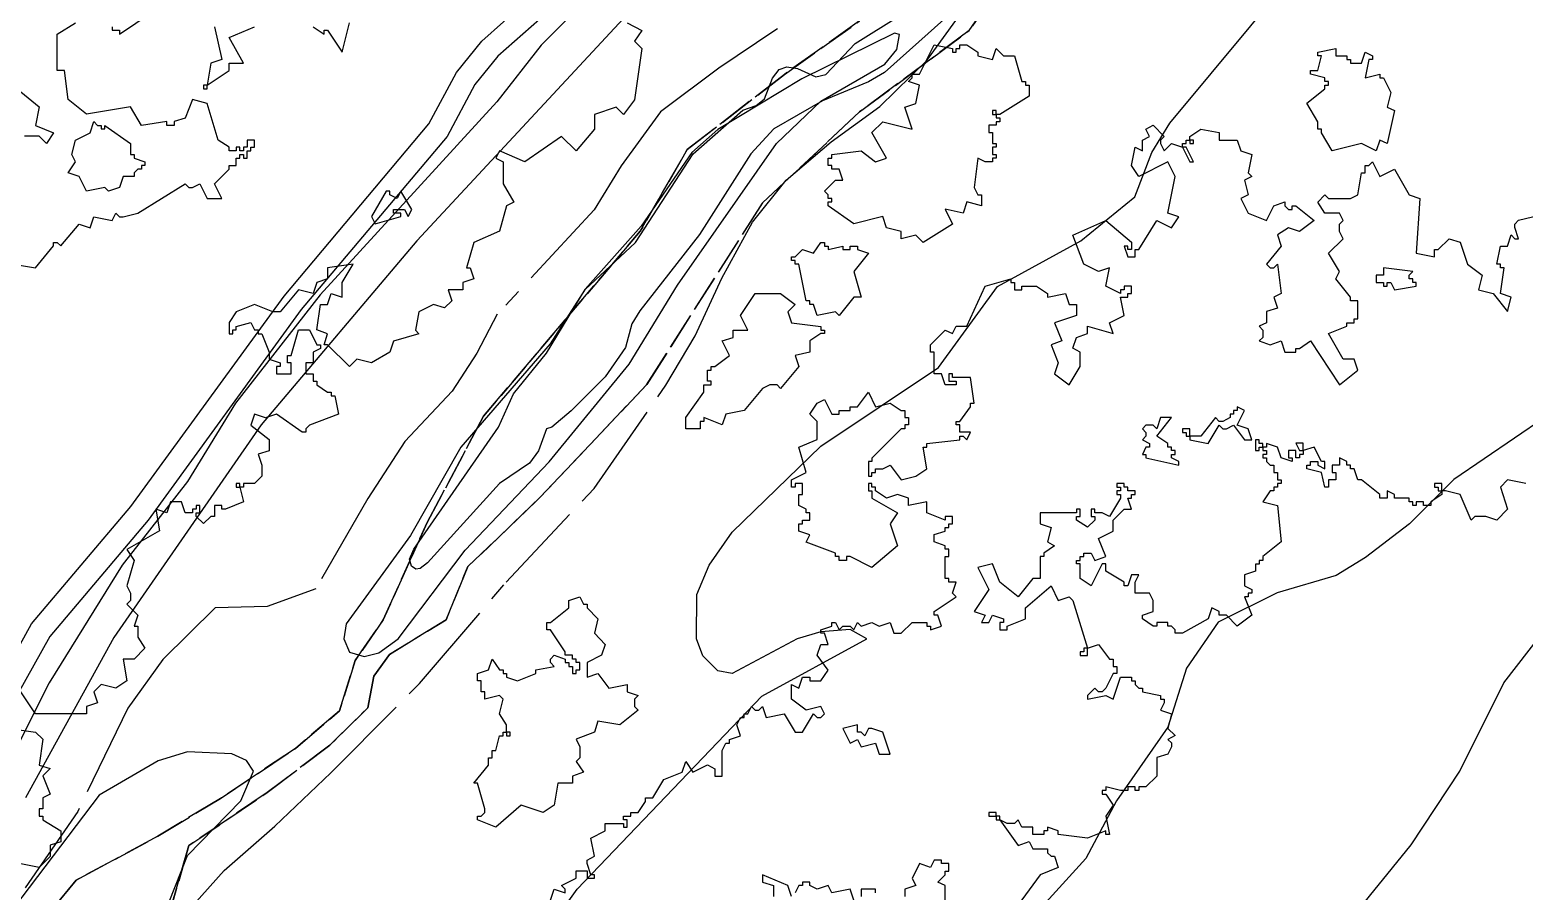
# Model space of a CAD drawing. Header units: metres. Extents: x -400 to 800, y -650 to 500.
# Drawn here: x 329.3 to 431.6, y -492.1 to -433.2 of the extents above; entities that cross this region are included whole.
import ezdxf

# ---------------------------------------------------------------- set-up
doc = ezdxf.new("R2010")
doc.units = ezdxf.units.M
doc.header["$LTSCALE"] = 2
doc.linetypes.add('DASHED', pattern=[1.524, 1.27, -0.254])
doc.linetypes.add('PHANTOM', pattern=[6.35, 3.175, -0.635, 0.635, -0.635, 0.635, -0.635])
for name, color, linetype in [('SITE-FLOOD-LIMIT', 5, 'DASHED'), ('SITE-PATH', 84, 'CONTINUOUS'), ('SITE-PROPERTY', 7, 'PHANTOM'), ('SITE-TREE-CANOPY', 94, 'CONTINUOUS'), ('SITE-WATER-EDGE', 5, 'CONTINUOUS'), ('TOPO-CONTOUR-MAJOR', 8, 'CONTINUOUS'), ('TOPO-CONTOUR-MINOR', 9, 'CONTINUOUS')]:
    doc.layers.add(name, color=color, linetype=linetype)

msp = doc.modelspace()

# ---------------------------------------------------------------- linework, layer by layer
at = {"layer": 'SITE-FLOOD-LIMIT'}
for points in [[(434.76, -375.15), (426.61, -376.66), (419.54, -380.52), (416.96, -384.59), (417.39, -389.52), (416.75, -391.45), (414.6, -393.38), (413.96, -395.53), (413.1, -402.17), (409.03, -410.75), (393.59, -433.27), (386.08, -438.84), (379.44, -445.06), (371.5, -457.5), (364.21, -465.22), (359.28, -469.94), (357.78, -473.58), (353.92, -475.94), (352.85, -477.44), (352.42, -479.59), (349.84, -482.16), (345.55, -485.38), (340.19, -489.02), (335.48, -505.32)], [(335.48, -505.32), (340.19, -489.02), (345.55, -485.38), (349.84, -482.16), (352.42, -479.59), (352.85, -477.44), (353.92, -475.94), (357.78, -473.58), (359.28, -469.94), (364.21, -465.22), (371.5, -457.5), (379.44, -445.06), (386.08, -438.84), (393.59, -433.27), (409.03, -410.75), (413.1, -402.17), (413.96, -395.53), (414.6, -393.38), (416.75, -391.45), (417.39, -389.52), (416.96, -384.59), (419.54, -380.52), (426.61, -376.66), (434.76, -375.15)], [(327.33, -497.6), (332.47, -491.38), (338.05, -488.38), (342.34, -485.8), (347.48, -482.37), (350.49, -479.8), (351.56, -476.37), (353.49, -473.58), (356.49, -466.93), (360.35, -459.64), (371.07, -446.99), (374.29, -441.42), (380.94, -436.27), (386.08, -432.62)], [(386.08, -432.62), (380.94, -436.27), (374.29, -441.42), (371.07, -446.99), (360.35, -459.64), (356.49, -466.93), (353.49, -473.58), (351.56, -476.37), (350.49, -479.8), (347.48, -482.37), (342.34, -485.8), (338.05, -488.38), (332.47, -491.38), (327.33, -497.6)]]:
    msp.add_lwpolyline(points, dxfattribs=at)
at = {"layer": 'SITE-PATH'}
for points in [[(327.2, -477.85), (329.42, -473.85), (336.21, -465.82), (346.7, -451.43), (356.61, -439.65), (358.5, -436.14), (360.24, -433.99), (363.2, -431.36)], [(364.17, -432.51), (361.32, -435.02), (359.76, -436.97), (357.86, -440.51), (347.87, -452.36), (337.39, -466.75), (330.66, -474.72), (328.47, -478.65)]]:
    msp.add_lwpolyline(points, dxfattribs=at)
at = {"layer": 'SITE-PROPERTY'}
for points in [[(387, -429.22), (380.29, -433.26), (376.45, -435.84), (372.46, -438.83), (369.76, -442.52), (367.92, -445.54), (361.28, -452.68), (359.89, -455.34), (358.19, -457.94), (354.97, -461.39), (352.42, -465.27), (348.88, -471.46), (345.54, -472.66), (341.98, -472.75), (338.41, -476.3), (336.01, -479.63), (332.58, -486.68), (326.47, -495.59)], [(339.92, -493.71), (342.59, -490.73), (346.06, -487.69), (349.89, -484.04), (355.97, -477.94), (361.89, -471.01), (367.92, -464.59), (372.83, -457.53), (374.82, -454.15), (376.66, -450.22), (378.75, -446.38), (381.06, -443.51), (384.13, -440.89), (387.46, -438.46), (390.68, -435.33), (395.54, -428.62)]]:
    msp.add_lwpolyline(points, dxfattribs=at)
at = {"layer": 'SITE-TREE-CANOPY'}
for points in [[(334.93, -433.01), (334.93, -433.25), (335.43, -433.25), (335.43, -433.51), (337.68, -432.01)], [(328.18, -449.26), (329.68, -449.5), (330.93, -448), (330.93, -447.76), (331.18, -447.76), (331.43, -448), (332.68, -446.51), (333.43, -446.76), (333.68, -446.01), (334.93, -446.26), (335.18, -445.76), (335.43, -446.01), (335.68, -446.01), (336.68, -445.76), (339.93, -443.75), (340.18, -444.01), (340.43, -444.01), (340.93, -443.75), (341.43, -444.76), (342.43, -444.76), (341.93, -443.75), (342.93, -442.75), (342.93, -442.51), (343.43, -442.51), (343.43, -442.01), (343.68, -442.01), (343.68, -441.75), (343.93, -441.75), (343.93, -442.01), (344.18, -442.01), (344.18, -441.51), (344.43, -441.51), (344.43, -441.26), (344.68, -441.26), (344.68, -440.76), (344.18, -440.76), (344.18, -441.26), (343.93, -441.26), (343.93, -441.51), (343.68, -441.51), (343.68, -441.26), (343.43, -441.26), (343.43, -441.51), (342.93, -441.51), (342.93, -441.26), (342.18, -440.76), (341.43, -438.26), (340.43, -438), (339.93, -439.26), (339.18, -439.5), (339.18, -439.76), (338.68, -439.76), (338.68, -439.5), (336.93, -439.76), (336.18, -438.5), (333.18, -439), (331.93, -438), (331.68, -436.01), (331.18, -436.01), (331.18, -433.51), (332.43, -432.75)], [(370.18, -432.75), (371.18, -433.26), (370.68, -434.01), (371.18, -434.51), (370.68, -438.01), (369.93, -439.01), (369.43, -438.51), (367.93, -439.01), (367.93, -440.01), (366.68, -441.51), (365.68, -440.51), (363.18, -442.25), (361.43, -441.51), (361.18, -442.01), (361.68, -442.25), (361.68, -443.76), (362.43, -445.01), (361.93, -445.26), (361.43, -447), (359.68, -447.76), (359.18, -449.51), (359.43, -449.51), (359.68, -450.25), (358.93, -450.51), (358.93, -451.01), (357.93, -451.01), (358.18, -451.75), (357.68, -452.25), (356.93, -452.01), (355.93, -452.51), (355.68, -453.76), (355.93, -454.01), (354.18, -454.51), (353.93, -455.26), (352.68, -456), (351.68, -455.76), (351.18, -456.26), (349.68, -454.76), (349.43, -454.76), (349.68, -454.01), (348.93, -453.75), (349.18, -452.01), (349.68, -452.01), (349.93, -451.25), (350.68, -451.51), (350.68, -450.51), (351.43, -449.26), (349.68, -449.51), (349.68, -450.26), (348.93, -450.51), (348.68, -451.25), (347.68, -451.01), (346.43, -452.51), (345.93, -452.51), (344.68, -452.01), (343.43, -452.51), (342.93, -453.25), (342.93, -454.01), (343.18, -454.01), (343.18, -453.75), (343.43, -453.75), (343.43, -453.51), (344.43, -453.25), (344.68, -453.75), (344.93, -453.75), (344.93, -454.01), (345.18, -454.01), (345.68, -455.26), (345.68, -455.76), (346.43, -456), (346.43, -456.26), (346.18, -456.26), (346.18, -456.76), (347.18, -456.76), (347.18, -456), (346.93, -456), (346.93, -455.51), (347.18, -455.51), (347.68, -453.75), (348.43, -453.75), (348.93, -454.76), (349.18, -454.76), (349.18, -455.01), (348.68, -455.26), (348.68, -456), (348.18, -456), (348.18, -456.76), (348.68, -456.76), (348.68, -457.26), (348.93, -457.26), (348.93, -457.5), (349.68, -458), (349.93, -458), (349.93, -458.26), (350.18, -458.26), (350.43, -459.51), (348.43, -460.26), (348.18, -460.51), (348.18, -460.75), (347.93, -460.75), (346.18, -459.51), (345.43, -459.76), (344.68, -459.51), (344.43, -460.26), (345.68, -461.25), (345.68, -462.01), (344.93, -462.25), (345.18, -463.01), (345.18, -463.75), (344.68, -464.26), (343.93, -464.26), (343.93, -464.51), (343.68, -464.51), (343.93, -465.51), (342.68, -466), (342.43, -466), (342.43, -465.76), (341.93, -465.76), (341.93, -466.5), (341.68, -466.5), (341.18, -467), (340.68, -466.5), (340.68, -466.26), (340.93, -466.26), (340.93, -465.76), (340.68, -465.76), (340.68, -466.01), (340.43, -466.01), (340.43, -466.26), (339.93, -466.26), (339.68, -465.51), (338.93, -465.51), (338.68, -466.26), (337.93, -466.01), (338.18, -467.5), (335.93, -468.76), (336.43, -469.51), (335.93, -471.26), (336.18, -471.75), (336.18, -472.25), (335.93, -472.51), (336.68, -473.25), (336.43, -474.01), (336.68, -474.01), (336.68, -474.76), (337.18, -475.51), (336.43, -476.26), (335.68, -476.26), (335.93, -477.76), (335.18, -478.26), (334.18, -478), (333.68, -478.5), (333.93, -479.26), (333.18, -479.51), (333.18, -480.01), (329.68, -480.01), (328.18, -477.76)], [(341.93, -433.01), (342.43, -435.26), (341.68, -435.51), (341.43, -437), (342.93, -436.01), (342.93, -435.51), (343.93, -435.51), (342.93, -433.75), (344.68, -433.01)], [(348.68, -433.01), (349.43, -433.51), (349.43, -433.25), (349.68, -433.25), (350.68, -434.76), (351.18, -432.75)], [(328.43, -437.26), (329.93, -438.5), (329.68, -439.76), (330.93, -440.26), (330.43, -441.01), (329.93, -440.5), (328.93, -440.5)], [(364.93, -492.76), (365.18, -492.01), (365.93, -492.26), (365.93, -492.01), (365.68, -491.75), (366.68, -491.25), (366.68, -490.75), (367.43, -490.75), (367.43, -491.25), (367.93, -491.25), (367.93, -491.01), (367.68, -491.01), (367.43, -490.25), (367.43, -490.01), (367.93, -489.75), (367.68, -488.51), (368.68, -488.01), (368.68, -487.51), (369.93, -487.51), (369.93, -487.76), (370.18, -487.76), (370.18, -487.26), (369.93, -487.26), (369.93, -487.01), (370.43, -487.01), (370.43, -486.76), (370.93, -486.76), (371.43, -486), (371.43, -485.76), (371.93, -485.76), (372.68, -484.5), (373.93, -484), (374.18, -483.26), (374.68, -484), (375.68, -483.5), (376.18, -483.76), (376.18, -484.26), (376.68, -484.26), (376.68, -482.51), (376.93, -482.01), (377.18, -482.01), (377.18, -481.76), (377.93, -481.51), (377.68, -480.75), (377.93, -480.25), (378.18, -480.25), (378.18, -480.01), (378.43, -480.01), (378.68, -479.51), (378.93, -479.75), (379.18, -479.75), (379.43, -479.51), (379.68, -480.25), (380.93, -480.01), (381.68, -481.26), (382.18, -481.26), (382.93, -480.01), (383.18, -480.25), (383.43, -480.25), (383.68, -480.01), (383.43, -479.51), (382.43, -479.75), (381.43, -479.01), (381.43, -478.01), (381.93, -478.25), (382.18, -477.51), (382.68, -477.51), (382.68, -477.76), (383.43, -477.76), (383.93, -477.01), (383.18, -476), (383.43, -475.26), (383.93, -475.26), (383.68, -474.5), (383.43, -474.5), (383.43, -474.26), (384.18, -474), (384.18, -473.76), (384.43, -473.76), (384.68, -474.26), (384.93, -474), (385.43, -474), (385.68, -474.26), (385.93, -473.76), (386.18, -474), (386.93, -473.76), (387.43, -474), (388.18, -473.76), (388.43, -474.5), (388.93, -474.5), (389.68, -473.76), (390.68, -473.76), (390.68, -474), (390.93, -474), (390.93, -474.26), (391.68, -474), (391.43, -473.26), (391.18, -473.26), (391.18, -473), (392.68, -472.01), (392.43, -471.76), (392.68, -471.01), (392.18, -471.01), (392.18, -470.75), (391.93, -470.75), (391.93, -469.25), (392.18, -469.25), (392.18, -468.75), (391.93, -468.75), (391.93, -468.51), (391.18, -468.25), (391.18, -467.75), (391.93, -467.51), (391.93, -467.26), (392.18, -467.26), (392.18, -467.01), (392.43, -467.01), (392.43, -466.51), (391.93, -466.51), (391.93, -466.76), (390.68, -466.26), (390.68, -465.5), (389.43, -465.76), (389.43, -465.26), (388.68, -465), (387.93, -465.26), (387.18, -464.76), (387.18, -464.5), (386.93, -464.5), (386.93, -464.26), (386.68, -464.26), (386.68, -464.76), (386.93, -464.76), (386.93, -465.26), (388.68, -466.26), (388.18, -467.01), (388.68, -468.51), (386.93, -470.01), (385.43, -469.25), (385.18, -469.25), (385.18, -469.51), (384.68, -469.51), (384.68, -469.25), (384.43, -469.25), (384.43, -469.01), (382.43, -468.26), (382.68, -467.76), (381.93, -467.51), (381.93, -467.01), (382.18, -467.01), (382.18, -466.76), (382.68, -466.76), (382.68, -466.26), (382.43, -466.26), (382.43, -466), (381.93, -465.76), (381.93, -465), (382.18, -465), (382.18, -464.26), (381.68, -464.26), (381.68, -464.5), (381.43, -464.5), (381.43, -464), (382.43, -463.5), (381.93, -461.76), (383.18, -461.25), (383.18, -460.01), (382.68, -459.51), (383.18, -458.75), (383.68, -458.51), (384.18, -459.51), (384.68, -459.51), (384.68, -459.25), (385.43, -459.25), (385.43, -459.01), (385.93, -459.01), (386.68, -458.01), (387.18, -459.01), (388.18, -458.75), (388.93, -459.25), (389.18, -459.25), (389.18, -459.75), (389.43, -459.75), (389.43, -460.25), (389.18, -460.25), (389.18, -460.51), (388.93, -460.51), (386.93, -462.51), (386.93, -462.76), (386.68, -462.76), (386.68, -463.76), (386.93, -463.76), (386.93, -463.5), (387.18, -463.5), (387.18, -463.26), (387.68, -463.26), (388.18, -463.01), (388.93, -464), (389.93, -463.76), (390.68, -463.26), (390.43, -461.76), (390.68, -461.76), (390.68, -461.51), (392.93, -461.26), (392.93, -461.01), (393.18, -461.01), (393.43, -461.26), (393.68, -460.75), (392.93, -460.75), (392.93, -460.25), (392.68, -460.25), (392.68, -460.01), (392.93, -460.01), (393.68, -459.01), (393.68, -458.75), (393.93, -458.75), (393.68, -457.01), (392.43, -457.01), (392.43, -456.76), (392.18, -456.76), (392.18, -457.26), (392.68, -457.26), (392.68, -457.51), (391.93, -457.51), (391.68, -456.76), (391.18, -456.76), (391.18, -455.26), (390.93, -455.26), (390.93, -454.76), (391.93, -453.76), (392.43, -454), (392.68, -453.5), (393.43, -453.5), (394.68, -450.75), (396.43, -450.25), (396.43, -450.51), (396.68, -450.51), (396.68, -451.01), (397.18, -451.01), (397.18, -450.75), (398.18, -450.75), (398.93, -451.26), (398.93, -451.51), (400.18, -451.26), (400.43, -452.01), (400.93, -452.01), (400.93, -452.76), (399.43, -453.26), (399.93, -454.5), (399.18, -454.76), (399.68, -456.01), (399.43, -456.76), (400.43, -457.51), (401.18, -456.26), (401.18, -455.26), (400.68, -455), (400.93, -454.26), (401.68, -454), (401.68, -453.5), (403.43, -454), (403.18, -453.26), (404.18, -452.76), (403.93, -451.51), (404.43, -451.51), (404.43, -451.26), (404.68, -451.26), (404.68, -450.76), (404.18, -450.76), (404.18, -451.01), (403.93, -451.01), (403.93, -451.26), (402.93, -450.76), (403.18, -449.51), (402.43, -449.75), (401.43, -449.25), (400.68, -447.26), (402.93, -446.26), (404.68, -447.75), (404.68, -448.25), (404.43, -448.25), (404.43, -448.01), (404.18, -448.01), (404.43, -448.75), (404.93, -448.75), (404.93, -448.25), (405.18, -448.25), (406.43, -446.26), (407.43, -446.76), (407.93, -446.01), (407.18, -445.76), (407.68, -443.26), (407.18, -442.26), (405.18, -443.26), (404.68, -442.51), (404.93, -441.26), (405.43, -441.51), (405.43, -440.76), (405.93, -440.51), (405.68, -440.01), (406.18, -439.75), (406.93, -440.51), (406.68, -440.76), (406.68, -441.01), (406.93, -441.51), (407.43, -441.01), (408.18, -441.26), (408.18, -441.01), (408.43, -441.01), (408.43, -440.76), (408.68, -440.76), (408.68, -440.51), (409.43, -440.01), (410.68, -440.25), (410.68, -440.76), (411.93, -440.76), (412.18, -441.51), (412.93, -441.76), (412.68, -443), (412.93, -443.26), (412.43, -443.5), (412.68, -444.5), (412.18, -444.76), (412.68, -445.76), (413.93, -446.26), (414.43, -445.26), (415.18, -445), (415.18, -445.26), (415.43, -445.51), (415.68, -445.51), (415.68, -445.26), (415.93, -445.26), (417.18, -446.26), (416.18, -447.01), (415.43, -446.76), (414.68, -447.25), (414.93, -448.01), (413.93, -449.25), (414.18, -449.51), (414.43, -449.51), (414.68, -449.25), (414.93, -451.26), (414.43, -451.51), (414.68, -452.26), (413.93, -452.5), (413.93, -453.26), (413.43, -453.5), (413.68, -453.76), (413.68, -454.26), (413.43, -454.5), (414.18, -454.76), (414.93, -454.5), (415.18, -455.26), (415.93, -455.26), (415.93, -455.01), (416.18, -455.01), (416.93, -454.5), (418.93, -457.51), (420.18, -456.51), (419.93, -455.76), (419.18, -455.76), (418.18, -454), (419.43, -453.5), (419.43, -453.26), (419.93, -453.26), (419.93, -453), (420.18, -453), (420.18, -451.76), (419.68, -451.76), (419.68, -451.5), (418.68, -450.26), (418.93, -449.76), (418.18, -448.51), (419.18, -447.51), (418.93, -447.01), (418.93, -446.51), (419.18, -446.26), (418.93, -445.76), (417.93, -445.76), (417.43, -445.01), (417.93, -444.5), (418.18, -444.76), (419.68, -444.76), (420.18, -444.5), (420.43, -443), (420.68, -443), (420.68, -442.5), (420.93, -442.5), (421.18, -442.26), (421.68, -443.26), (422.68, -442.76), (423.68, -444.5), (424.43, -444.76), (424.18, -448.51), (425.43, -448.75), (425.43, -448.25), (425.68, -448.25), (426.43, -447.51), (427.18, -447.75), (427.68, -449.26), (428.68, -450.01), (428.43, -451), (429.43, -451.26), (430.43, -452.5), (430.68, -451.5), (429.93, -451.26), (430.18, -449.51), (429.93, -449.51), (429.93, -449.26), (429.68, -449.26), (429.93, -448.01), (430.43, -448.01), (430.68, -447.25), (430.93, -447.51), (431.18, -447.51), (430.93, -446.75), (430.93, -446.51), (431.18, -446.25), (433.18, -445.76)], [(431.68, -464.26), (430.43, -464.01), (429.93, -464.51), (430.43, -466.01), (429.68, -466.75), (428.93, -466.51), (428.18, -466.51), (427.93, -466.75), (427.18, -465.01), (426.18, -464.76), (425.93, -464.76), (425.93, -465.01), (425.18, -465.51), (425.18, -465.76), (424.68, -465.76), (424.68, -465.51), (424.18, -465.51), (424.18, -465.76), (423.93, -465.76), (423.93, -465.51), (423.68, -465.51), (423.68, -465.26), (422.68, -465.26), (422.68, -465.01), (422.18, -464.76), (422.18, -465.26), (421.68, -465.26), (421.68, -465.01), (420.43, -464), (420.18, -464), (419.93, -463.26), (419.68, -463.26), (419.68, -463), (419.43, -463), (419.43, -462.76), (418.93, -462.5), (418.93, -463), (418.43, -463), (418.43, -463.5), (418.68, -463.5), (418.68, -464), (418.18, -464), (418.18, -464.51), (417.93, -464.51), (417.68, -463.5), (416.68, -463.26), (416.68, -463), (416.93, -463), (416.93, -462.76), (417.43, -462.76), (417.43, -463), (417.93, -463.26), (417.93, -462.76), (417.68, -462.76), (417.18, -461.76), (416.43, -462), (416.43, -462.26), (416.18, -462.26), (416.18, -462.5), (415.93, -462.5), (415.93, -462), (415.43, -462), (415.43, -462.5), (415.68, -462.5), (415.68, -462.76), (414.93, -462.5), (414.68, -461.76), (413.93, -461.51), (413.93, -461.76), (413.68, -461.76), (413.68, -462), (413.93, -462), (413.93, -462.26), (413.68, -462.26), (413.68, -462.5), (413.93, -462.5), (413.93, -462.76), (414.18, -463), (414.43, -463), (414.43, -463.5), (414.68, -463.5), (414.68, -464), (414.93, -464), (414.93, -464.26), (414.68, -464.26), (414.68, -464.5), (414.43, -464.5), (414.43, -464.76), (414.18, -464.76), (413.68, -465.51), (414.68, -465.76), (414.93, -468.25), (413.68, -469.25), (413.68, -469.51), (413.43, -469.51), (413.43, -469.76), (413.18, -469.76), (413.18, -470.26), (412.43, -470.51), (412.43, -471.26), (412.93, -471.5), (412.93, -471.76), (412.68, -471.76), (412.68, -472), (412.43, -472), (412.93, -473.26), (411.93, -474), (411.18, -473.26), (410.68, -473.26), (410.68, -473), (410.18, -472.76), (409.93, -473.5), (408.18, -474.5), (407.68, -474.5), (407.68, -474.26), (407.43, -474), (407.18, -474), (407.18, -473.76), (406.43, -473.76), (406.43, -474), (406.18, -474), (405.43, -473.5), (405.43, -473.26), (406.18, -473), (406.18, -472.26), (405.93, -471.76), (404.93, -471.76), (404.93, -471.01), (405.18, -470.51), (404.68, -470.51), (404.43, -471.26), (404.18, -471.26), (404.18, -471.01), (402.93, -470.26), (402.93, -469.75), (402.68, -469.75), (401.93, -471.26), (401.18, -470.76), (401.18, -469.75), (400.93, -469.75), (400.93, -469.51), (401.18, -469.51), (401.18, -469.25), (401.43, -469.25), (401.43, -469.01), (401.93, -469.01), (402.18, -469.51), (402.93, -469.25), (402.43, -468.01), (403.43, -467.51), (403.43, -466.76), (404.18, -466.01), (404.68, -466.01), (404.43, -465.26), (404.68, -465.26), (404.68, -465), (404.93, -465), (404.93, -464.76), (404.43, -464.76), (404.43, -464.5), (404.18, -464.5), (404.18, -464.26), (403.68, -464.26), (403.68, -464.5), (403.93, -464.5), (403.93, -464.76), (403.68, -464.76), (403.68, -465), (403.93, -465), (403.93, -465.26), (403.18, -466.51), (402.68, -466.26), (402.18, -466.26), (402.18, -466.01), (401.93, -466.01), (401.93, -466.51), (402.18, -466.51), (402.18, -466.76), (401.68, -467.25), (400.93, -466.76), (400.93, -466.51), (401.18, -466.51), (401.18, -466.01), (400.93, -466.01), (400.93, -466.26), (398.43, -466.26), (398.43, -467.01), (399.18, -467.26), (398.93, -468.25), (399.43, -468.51), (398.68, -469.01), (398.68, -469.25), (398.43, -469.25), (398.43, -470.76), (397.93, -470.76), (396.93, -472.01), (395.68, -471.01), (395.18, -469.75), (394.18, -470.01), (394.93, -471.51), (393.93, -473), (394.68, -473.26), (394.43, -473.76), (394.93, -473.76), (395.18, -473.26), (395.93, -473.5), (395.93, -473.76), (395.68, -473.76), (395.68, -474.26), (396.18, -474.26), (396.18, -474), (397.43, -473.5), (397.43, -472.76), (399.18, -471.26), (399.68, -472.26), (400.43, -472.01), (400.68, -472.26), (401.68, -475.51), (402.43, -475.26), (403.18, -476.26), (403.43, -476.26), (403.43, -476.76), (403.68, -476.76), (403.68, -477.25), (403.43, -477.25), (402.93, -478.25), (402.68, -478.51), (402.43, -478.51), (402.18, -478.25), (401.68, -478.75), (401.68, -479.01), (402.93, -478.75), (403.43, -479.01), (403.93, -477.51), (404.68, -477.51), (404.68, -477.75), (404.93, -477.75), (404.93, -478.01), (405.18, -478.25), (405.43, -478.25), (405.43, -478.51), (406.68, -478.75), (406.68, -479.01), (406.93, -479.01), (406.93, -479.25), (406.68, -479.76), (407.43, -480.01), (407.18, -481.01), (407.68, -481.5), (407.18, -481.76), (407.43, -482), (407.43, -482.26), (407.18, -482.76), (406.43, -483), (406.43, -484.26), (405.68, -485.01), (405.18, -485.01), (405.18, -485.26), (404.93, -485.26), (404.93, -485.01), (404.43, -485.01), (404.43, -485.26), (403.93, -485.26), (402.93, -485.01), (402.93, -485.26), (402.68, -485.26), (402.68, -485.51), (402.93, -485.51), (403.43, -486.26), (402.93, -487.01), (403.18, -488.25), (402.93, -488.25), (402.93, -488.01), (401.68, -488.51), (399.68, -488.25), (399.68, -488.01), (398.93, -487.75), (398.93, -488.01), (398.68, -488.01), (398.68, -488.25), (397.93, -488.25), (397.93, -487.75), (397.18, -487.75), (396.93, -487.25), (396.68, -487.51), (396.18, -487.51), (395.68, -487.25), (396.93, -489.01), (397.68, -488.75), (397.93, -489.25), (398.93, -489.25), (398.93, -489.51), (399.18, -489.75), (399.43, -489.75), (399.68, -490.51), (398.43, -491.01), (396.43, -493.76)], [(327.93, -481.01), (329.68, -481.26), (330.18, -481.75), (329.93, -483.51), (330.68, -483.75), (330.18, -484.25), (330.68, -485.51), (330.18, -485.76), (330.18, -486.5), (329.93, -486.5), (329.93, -487), (330.18, -487), (330.18, -487.26), (331.43, -488), (331.43, -488.76), (330.68, -489), (330.68, -489.76), (329.93, -490.51), (328.68, -490.26)], [(391.93, -492.76), (391.93, -491.76), (391.43, -491.51), (391.93, -491.01), (391.93, -490.76), (392.18, -490.76), (392.18, -490.25), (391.68, -490.25), (391.68, -490.01), (391.18, -490.01), (390.93, -490.51), (390.18, -490.25), (389.68, -491.26), (389.93, -491.76), (389.18, -492.01), (389.18, -492.5)], [(381.43, -492.51), (381.18, -491.76), (379.43, -491.01), (379.43, -491.51), (380.18, -491.76), (380.18, -492.51)], [(385.68, -492.76), (385.43, -492.01), (384.18, -492.26), (383.93, -491.76), (383.18, -492.01), (382.68, -491.76), (382.68, -491.51), (382.18, -491.51), (382.18, -491.76), (381.93, -491.76), (381.68, -492.26)], [(387.18, -492.26), (387.18, -492.01), (386.18, -492.01), (386.18, -492.5)]]:
    msp.add_lwpolyline(points, dxfattribs=at)
for points in [[(395.43, -439.25), (395.68, -439.25), (395.68, -439.51), (395.43, -439.51), (395.43, -439.75), (394.93, -439.75), (394.93, -440.25), (395.18, -440.25), (395.18, -441.01), (395.43, -441.01), (395.43, -441.25), (395.18, -441.25), (395.18, -441.76), (395.43, -441.76), (395.43, -442.01), (395.18, -442.01), (395.18, -442.26), (394.68, -442.26), (394.18, -442.01), (393.93, -444), (394.18, -444.5), (394.43, -444.5), (394.43, -445.26), (393.43, -445), (393.18, -445.76), (391.93, -445.5), (392.43, -446.51), (390.43, -447.76), (389.93, -447.26), (388.93, -447.51), (388.93, -447.01), (387.93, -446.76), (387.68, -446), (385.68, -446.5), (383.93, -445.26), (383.93, -445), (384.18, -445), (384.18, -444.76), (383.93, -444.76), (383.93, -444.5), (383.68, -444.26), (384.43, -443.51), (384.93, -443.51), (384.68, -442.76), (384.18, -442.76), (384.18, -442.51), (383.93, -442.51), (383.93, -442.01), (384.18, -442.01), (384.18, -441.75), (386.18, -441.51), (387.18, -442.26), (387.93, -442.01), (386.93, -440.25), (387.68, -439.51), (389.68, -440.01), (389.18, -438.51), (389.93, -438.26), (390.18, -437.01), (389.43, -436.76), (389.68, -436.5), (389.68, -436.26), (390.18, -436.26), (391.18, -434.26), (392.43, -434.5), (392.43, -434.76), (392.68, -434.76), (392.68, -434.5), (392.93, -434.5), (392.93, -434.26), (393.43, -434.26), (394.18, -434.76), (394.18, -435), (395.18, -435.26), (395.43, -434.5), (395.93, -435), (396.68, -435), (397.18, -436.76), (397.43, -436.76), (397.43, -437.01), (397.68, -437.01), (397.68, -437.76), (395.68, -439.01), (395.43, -439.01)], [(418.68, -435), (419.43, -435), (419.43, -435.26), (419.68, -435.26), (419.68, -435.51), (420.43, -435.51), (420.68, -434.76), (421.18, -435.01), (421.18, -435.26), (420.93, -435.26), (420.68, -436.51), (421.68, -436.26), (421.68, -436.51), (421.93, -436.51), (422.43, -437.51), (422.18, -438.51), (422.68, -438.75), (422.18, -441.01), (421.68, -440.76), (421.43, -441.51), (420.43, -441.01), (418.43, -441.51), (417.68, -440.26), (417.68, -440.01), (417.43, -440.01), (417.43, -439.51), (416.68, -438.25), (417.93, -437.25), (417.93, -437.01), (418.18, -437.01), (418.18, -436.76), (417.93, -436.76), (417.93, -436.51), (416.93, -436.26), (416.93, -436.01), (417.43, -436.01), (417.68, -435), (417.43, -435), (417.43, -434.76), (418.68, -434.5)], [(341.18, -437), (341.18, -437.26), (341.43, -437.26), (341.43, -437)], [(333.93, -439.76), (334.18, -439.76), (334.18, -440), (334.43, -440), (334.43, -439.76), (336.18, -441.01), (336.18, -441.76), (336.43, -441.76), (336.43, -442.01), (337.18, -442.25), (337.18, -442.51), (336.93, -442.51), (336.93, -442.75), (336.68, -442.75), (336.43, -443.01), (336.43, -443.25), (335.68, -443.25), (335.43, -444.01), (334.68, -444.25), (334.43, -444.01), (333.18, -444.25), (332.68, -443.25), (331.93, -443.01), (332.43, -442.25), (332.18, -441.76), (332.43, -440.76), (333.43, -440.26), (333.68, -439.5)], [(395.43, -438.75), (395.18, -438.75), (395.18, -439.01), (395.43, -439.01)], [(408.68, -442.26), (408.93, -442.26), (408.43, -441.26), (408.18, -441.26)], [(408.68, -441.01), (408.93, -441.01), (408.93, -440.76), (408.68, -440.76)], [(352.93, -446.5), (354.68, -446), (354.68, -445.76), (354.18, -445.76), (354.18, -445.51), (354.93, -445.51), (355.18, -446), (355.43, -445.51), (354.68, -444.26), (354.43, -444.76), (353.93, -444.51), (353.93, -444.26), (353.68, -444.26), (352.68, -446)], [(383.68, -448.01), (383.93, -448.01), (383.93, -448.26), (384.93, -448.01), (384.93, -448.26), (385.43, -448.26), (385.43, -448.01), (385.93, -448.01), (385.93, -448.26), (386.68, -448.51), (385.68, -449.75), (386.18, -451.51), (385.68, -451.51), (384.68, -452.76), (384.43, -452.51), (383.18, -452.76), (382.93, -452.01), (382.68, -452.01), (382.68, -451.75), (382.43, -451.75), (381.93, -449.25), (381.68, -449.25), (381.68, -449.01), (381.43, -449.01), (381.43, -448.76), (381.68, -448.76), (382.18, -448.26), (382.93, -448.51), (383.43, -447.76), (383.68, -447.76)], [(422.43, -450.51), (422.68, -451.01), (424.18, -450.76), (424.18, -450.51), (423.93, -450.51), (423.93, -450.26), (423.68, -450.26), (423.68, -450.01), (423.93, -449.76), (421.93, -449.51), (421.93, -450.01), (421.43, -450.01), (421.43, -450.51), (421.93, -450.51), (421.93, -450.76), (422.18, -450.76), (422.18, -450.51)], [(383.43, -453.76), (383.68, -453.76), (383.68, -454), (383.43, -454), (382.68, -454.5), (382.68, -455.26), (381.68, -455.5), (381.93, -456.26), (380.68, -457.76), (380.43, -457.51), (379.93, -457.51), (379.43, -457.76), (378.18, -459.25), (376.93, -459.51), (376.68, -460.25), (375.43, -459.75), (375.43, -460.01), (375.18, -460.01), (375.18, -460.51), (374.18, -460.51), (374.18, -459.75), (375.43, -458.01), (375.43, -457.51), (375.93, -457.51), (375.93, -457.26), (375.68, -457.26), (375.68, -456.5), (375.93, -456.5), (375.93, -456.26), (376.18, -456.26), (377.18, -455.5), (376.68, -454.5), (377.43, -454.26), (377.43, -453.76), (378.43, -453.76), (377.93, -452.76), (378.93, -451.25), (380.68, -451.25), (381.68, -452.01), (381.18, -452.51), (381.43, -453.26), (383.43, -453.51)], [(408.68, -461.26), (409.93, -461.51), (410.68, -460.26), (410.93, -460.51), (411.18, -460.51), (411.68, -460.26), (412.43, -461.26), (412.93, -461.26), (412.68, -460.51), (411.93, -460.26), (412.43, -459.25), (411.93, -459.01), (411.93, -459.25), (411.68, -459.25), (411.68, -459.51), (411.43, -459.51), (411.43, -459.75), (410.93, -460.01), (410.68, -460.01), (410.43, -459.75), (409.43, -461.01), (408.68, -461.01)], [(407.43, -459.75), (406.68, -459.75), (406.43, -460.51), (406.18, -460.26), (405.68, -460.26), (405.43, -460.51), (405.68, -460.76), (405.68, -461.01), (405.43, -461.26), (405.93, -461.51), (405.93, -461.76), (405.68, -461.76), (405.43, -462.26), (405.68, -462.26), (405.68, -462.5), (407.93, -463), (407.93, -462.76), (407.43, -462.5), (407.43, -462.26), (407.68, -462.26), (407.68, -462), (407.43, -462), (407.43, -461.76), (407.18, -461.76), (407.18, -461.51), (406.43, -461.01)], [(408.68, -460.51), (408.18, -460.51), (408.18, -460.76), (408.43, -460.76), (408.43, -461.01), (408.68, -461.01)], [(413.68, -461.51), (413.43, -461.51), (413.43, -461.26), (413.18, -461.26), (413.18, -462), (413.43, -462), (413.43, -461.76), (413.68, -461.76)], [(416.43, -461.5), (415.93, -461.5), (416.18, -462), (416.43, -462)], [(343.68, -464.26), (343.43, -464.26), (343.43, -464.51), (343.68, -464.51)], [(425.93, -464.26), (425.43, -464.26), (425.43, -464.51), (425.68, -464.51), (425.68, -464.76), (425.93, -464.76)], [(361.93, -481.01), (361.93, -480.75), (361.43, -480.01), (361.68, -479.01), (361.43, -478.76), (360.43, -479.01), (360.43, -478.51), (360.18, -478.51), (360.18, -477.76), (359.93, -477.76), (359.93, -477.26), (360.68, -477), (360.93, -476.26), (361.43, -477), (361.68, -477), (361.68, -477.26), (361.93, -477.26), (361.93, -477.5), (362.68, -477.76), (363.93, -477.26), (363.93, -477), (365.18, -476.76), (364.93, -476.5), (364.93, -476.26), (365.18, -476), (365.93, -476.26), (365.93, -476.5), (366.18, -476.5), (366.18, -476.76), (366.43, -476.76), (366.43, -477.26), (366.68, -477.26), (366.68, -477), (366.93, -477), (366.93, -476.5), (366.68, -476.5), (366.68, -476.26), (366.43, -476.26), (366.43, -476), (365.93, -476), (365.93, -475.76), (364.93, -474.26), (364.68, -474.26), (364.68, -473.76), (364.93, -473.76), (366.18, -472.76), (366.18, -472.25), (366.93, -472.01), (367.18, -472.51), (367.43, -472.51), (367.43, -472.76), (368.18, -473.51), (367.93, -474.5), (368.68, -475.26), (368.43, -476), (367.43, -476.5), (367.43, -477.51), (368.18, -477.26), (368.93, -478.26), (370.18, -478.01), (370.18, -478.51), (370.93, -478.75), (370.68, -479.01), (370.68, -479.51), (370.93, -479.75), (369.68, -480.75), (368.18, -480.51), (367.93, -481.25), (366.68, -481.75), (366.93, -482.26), (366.93, -483.01), (366.68, -483.26), (367.18, -484), (366.43, -484.26), (366.43, -484.76), (365.43, -484.76), (365.18, -486.26), (364.43, -486.76), (362.93, -486.26), (361.18, -487.76), (359.93, -487.26), (359.93, -487), (360.18, -487), (360.43, -486.76), (360.43, -486.5), (359.93, -484.76), (359.68, -484.76), (360.68, -483.51), (360.68, -483.01), (360.93, -483.01), (360.93, -482.51), (361.18, -482.51), (361.43, -481.51), (361.68, -481.51), (361.68, -481.25), (361.93, -481.25)], [(401.43, -475.51), (401.43, -475.76), (401.18, -475.76), (401.18, -476.01), (401.68, -476.01), (401.68, -475.51)], [(361.93, -481.51), (362.18, -481.51), (362.18, -481.25), (361.93, -481.25)], [(385.43, -482.01), (385.93, -481.76), (386.18, -482.26), (387.18, -482.01), (387.43, -482.76), (388.18, -482.76), (387.68, -481.26), (386.93, -481.01), (386.68, -481.01), (386.43, -481.51), (386.18, -481.26), (385.93, -481.26), (385.93, -480.75), (384.93, -481.01)], [(395.43, -486.76), (394.93, -486.76), (394.93, -487.01), (395.43, -487.01)], [(395.68, -487.01), (395.43, -487.01), (395.43, -487.25), (395.68, -487.25)]]:
    msp.add_lwpolyline(points, close=True, dxfattribs=at)
at = {"layer": 'SITE-WATER-EDGE'}
msp.add_lwpolyline([(391.84, -432.52), (387.79, -436.15), (386.69, -436.78), (383.55, -438.07), (380.21, -440), (378.65, -441.7), (375.13, -447.23), (371.04, -452.44), (370.49, -453.34), (370.06, -454.96), (368.67, -456.96), (366.34, -459.28), (365.03, -460.39), (364.66, -460.51), (364.1, -462.01), (363.5, -462.87), (361.43, -464.26), (356.52, -469.68), (356.02, -470.06), (355.72, -470.11), (355.42, -469.9), (355.29, -469.42), (355.57, -468.74), (361.37, -460.41), (362.39, -458.13), (364.65, -455.35), (367.3, -450.99), (370.75, -447.76), (374.69, -441.71), (378.1, -438.73), (379, -438.4), (379.57, -437.94), (380.12, -436.54), (380.57, -435.94), (381.11, -435.76), (381.84, -435.88), (383.09, -436.45), (383.76, -436.29), (385.78, -434.16), (388.82, -432.27)], dxfattribs=at)
at = {"layer": 'TOPO-CONTOUR-MAJOR'}
for points in [[(432.24, -360), (429.55, -363.02), (422.72, -366.09), (413.65, -372.57), (409.62, -373.51), (408.61, -374.18), (406.6, -377.37), (405.59, -380.1), (405.34, -387.2), (404.35, -390.23), (392.49, -401.48), (385.13, -412.39), (372.62, -429.52), (355.79, -447.66), (345.13, -460.25), (335.05, -474.79), (329.01, -485.76)], [(353.19, -510.99), (366.76, -492), (379.39, -478.8), (386.58, -474.87), (385.44, -474.25), (383.42, -474.4), (381.82, -474.87), (377.37, -477.24), (376.37, -477.07), (375.36, -476.03), (374.93, -474.87), (374.95, -471.84), (375.78, -469.83), (377.37, -467.58), (383.42, -461.71), (391.48, -456.33), (395.51, -450.77), (401.21, -447.66), (404.92, -444.64), (406.07, -441.62), (407.32, -439.6), (415.69, -429.52)], [(432.98, -459.75), (426.75, -463.98), (423.72, -467.01), (420.7, -469.32), (418.69, -470.55), (414.66, -471.73), (410.63, -473.74), (408.46, -476.88), (407.18, -480.91), (403.66, -485.95), (401.56, -489.9), (391.48, -500.98)], [(419.69, -494.05), (423.82, -488.97), (427.15, -483.94), (430.16, -477.89), (439.55, -465.8)]]:
    msp.add_lwpolyline(points, dxfattribs=at)
at = {"layer": 'TOPO-CONTOUR-MINOR'}
for points in [[(371.01, -427.51), (364.28, -434.27), (361.25, -438.15), (349.16, -451.35), (343.38, -458.75), (340.09, -464.11), (335.62, -469.83), (330.63, -477.89), (327.58, -483.94)], [(328.06, -527.26), (332.66, -515.17), (334.05, -507.04), (337.59, -496.03), (340.09, -489.7), (343.74, -485.95), (344.61, -483.94), (344.12, -483.2), (343.12, -482.74), (340.09, -482.61), (338.08, -483.23), (334.05, -485.58), (326.09, -496.03)]]:
    msp.add_lwpolyline(points, dxfattribs=at)
msp.add_lwpolyline([(388.46, -433.45), (382.14, -436.58), (376.37, -440.04), (374.61, -441.62), (371.13, -446.65), (367.3, -450.97), (364.91, -454.71), (358.8, -461.77), (355.35, -467.81), (350.95, -473.86), (350.78, -474.87), (351.18, -475.8), (352.18, -476.09), (353.19, -475.84), (354.5, -474.87), (359.09, -468.82), (364.84, -462.78), (370.32, -456.09), (373.61, -450.68), (380.4, -441), (383.42, -438.11), (387.8, -435.57), (388.62, -434.56), (388.82, -433.55)], close=True, dxfattribs=at)

doc.saveas('drawing.dxf')
